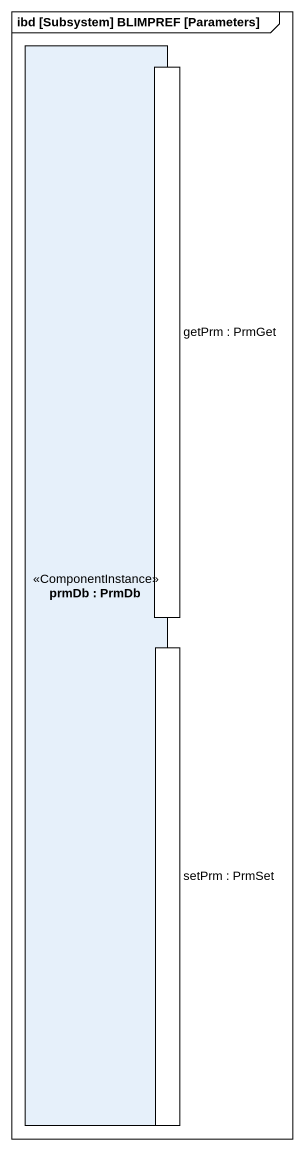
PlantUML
@startuml
mainframe ibd [Subsystem] BLIMPREF [Parameters]
rectangle "prmDb : PrmDb" as prmDb <<ComponentInstance>> {
  port "getPrm : PrmGet" as getPrm_PrmGet
  port "setPrm : PrmSet" as setPrm_PrmSet
}
@enduml
